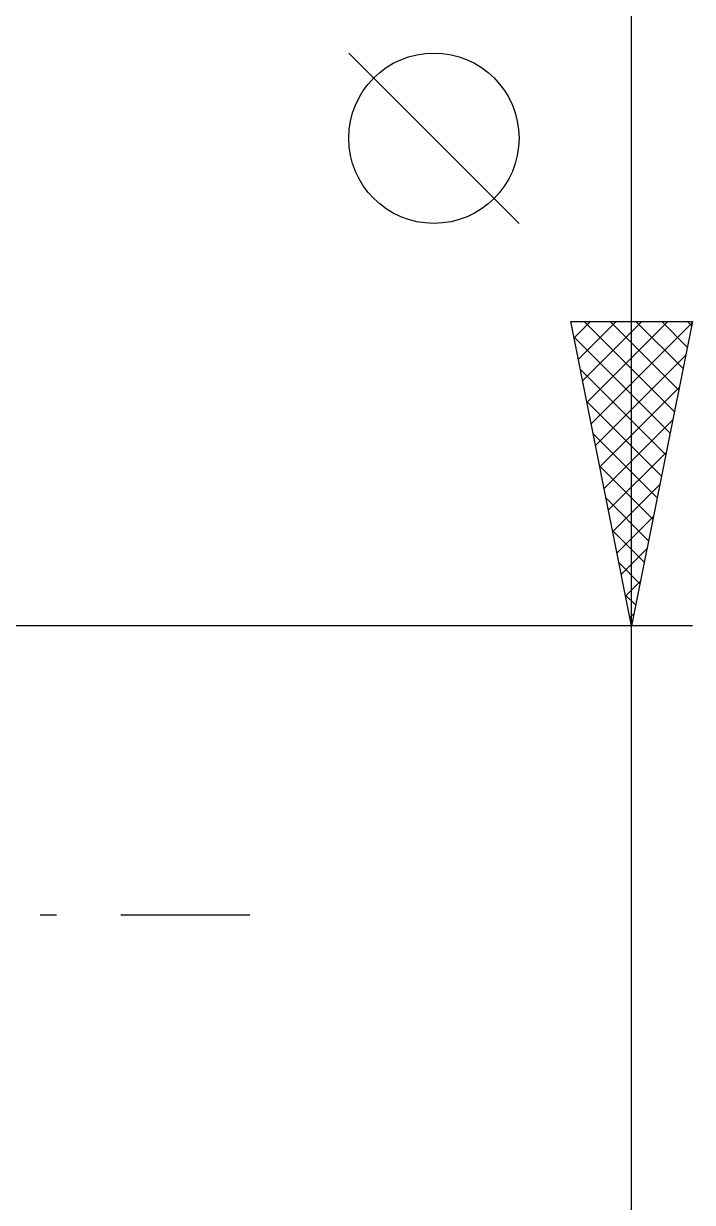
# Model space of a CAD drawing. Header units: millimetres. Extents: x -64 to 56, y -38 to 52.
# Drawn here: x 40.01 to 51, y -4.72 to 14.65 of the extents above; entities that cross this region are included whole.
import ezdxf

# ---------------------------------------------------------------- set-up
doc = ezdxf.new("R2010")
doc.units = ezdxf.units.MM
doc.header["$LTSCALE"] = 5.3
doc.linetypes.add('LONGDASH_DASH', pattern=[0.85, 0.4, -0.2, 0.05, -0.2])
doc.layers.add('2', color=7, linetype='CONTINUOUS')
doc.layers.add('SK4', color=2, linetype='LONGDASH_DASH')

msp = doc.modelspace()

# ---------------------------------------------------------------- linework, layer by layer
at = {"layer": '2', "color": 7, "linetype": 'CONTINUOUS', "lineweight": 25}
for p, q in [((50, -11.75), (50, 24.175)), ((48.15, 11.363), (45.35, 14.162)), ((50, 4.75), (49, 9.75)), ((49, 9.75), (51, 9.75)), ((49.054, 9.482), (49.322, 9.75)), ((49.124, 9.128), (49.746, 9.75)), ((49.195, 8.775), (50.17, 9.75)), ((49.223, 9.75), (50.704, 8.269)), ((49.266, 8.421), (50.594, 9.75)), ((49.336, 8.068), (50.995, 9.727)), ((49.647, 9.75), (50.774, 8.622)), ((51, 9.75), (50, 4.75)), ((50.071, 9.75), (50.845, 8.976)), ((50.495, 9.75), (50.916, 9.33)), ((50.92, 9.75), (50.987, 9.683)), ((49.05, 9.498), (50.633, 7.915)), ((49.407, 7.714), (50.889, 9.196)), ((49.156, 8.968), (50.562, 7.562)), ((49.478, 7.361), (50.783, 8.666)), ((49.263, 8.437), (50.492, 7.208)), ((49.549, 7.007), (50.677, 8.136)), ((49.369, 7.907), (50.421, 6.855)), ((49.619, 6.654), (50.571, 7.605)), ((49.475, 7.377), (50.35, 6.501)), ((49.69, 6.3), (50.465, 7.075)), ((49.581, 6.846), (50.28, 6.148)), ((49.761, 5.947), (50.359, 6.545)), ((49.687, 6.316), (50.209, 5.794)), ((49.831, 5.593), (50.253, 6.014)), ((49.793, 5.786), (50.138, 5.44)), ((49.902, 5.239), (50.147, 5.484)), ((49.899, 5.255), (50.067, 5.087)), ((49.973, 4.886), (50.041, 4.954)), ((51, 4.75), (38, 4.75))]:
    msp.add_line(p, q, dxfattribs=at)
msp.add_circle((46.75, 12.762), 1.4, dxfattribs=at)
at = {"layer": 'SK4', "color": 2, "linetype": 'LONGDASH_DASH', "lineweight": 25}
msp.add_line((-53, 0), (44, 0), dxfattribs=at)

doc.saveas('drawing.dxf')
